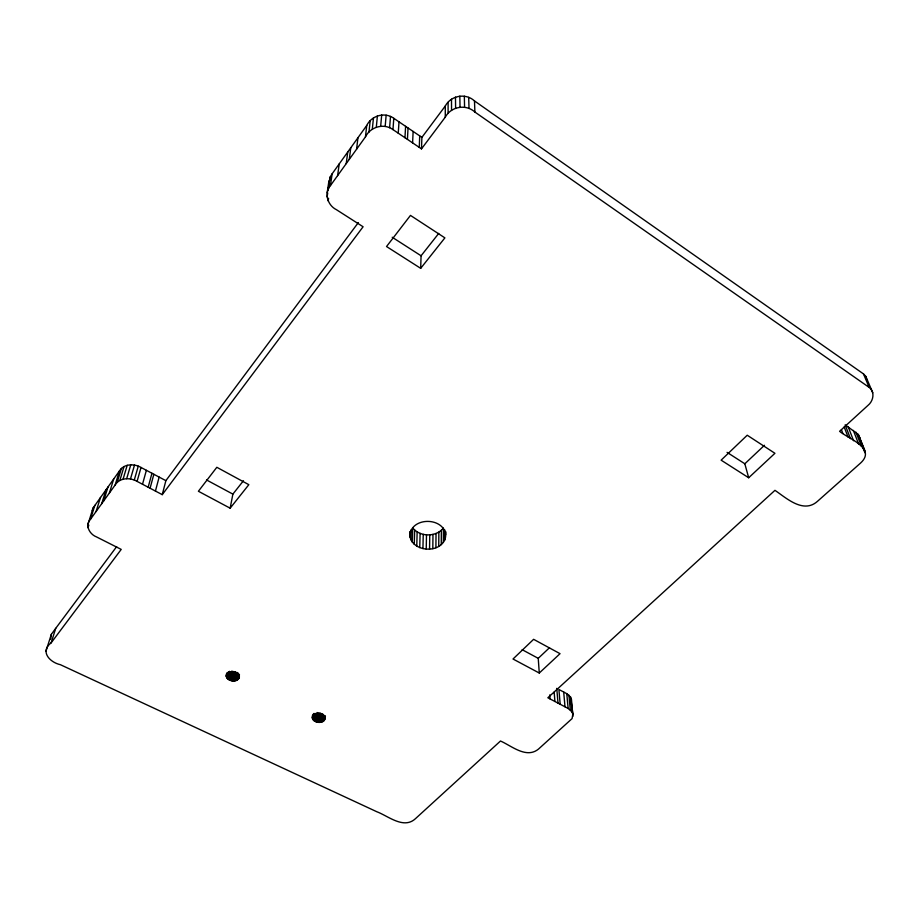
<?xml version="1.0" encoding="UTF-8"?>
<svg xmlns="http://www.w3.org/2000/svg" width="919" height="919" viewBox="0 0 919 919"><rect width="100%" height="100%" fill="white"/><g stroke="black" fill="none" stroke-linecap="round" stroke-linejoin="round"><path stroke-width="1.38" d="M409.966 531.837C407.335 550.481 437.513 555.409 444.773 539.924L444.796 529.953M444.773 539.924L445.577 531.687M445.566 537.374L445.738 531.94M443.326 542.348L443.383 528.103C435.997 537.293 420.006 537.098 412.711 527.897L412.275 542.13M560.176 704.264L558.913 689.491L566.782 693.673L570.596 697.084L572.847 714.04L572.089 718.578L538.442 749.123C526.242 759.025 511.458 745.734 500.476 741.013L415.319 818.795C403.579 829.535 388.059 815.9 376.893 811.776L60.332 664.667C50.005 662.438 39.586 651.628 51.131 642.875L121.216 549.401L96.426 536.88C89.717 534.376 84.617 525.346 90.418 519.396L115.162 484.979C119.642 477.524 130.211 477.329 137.08 481.384L162.261 494.652L363.097 226.763L336.377 209.658C327.692 205.442 323.856 193.289 330.415 185.615L365.475 136.851C370.323 126.833 383.889 122.916 392.964 129.602L421.488 148.878L445.267 117.172L445.301 105.995C450.838 95.519 465.738 92.727 474.48 100.929L863.492 373.918L865.801 376.399L867.26 381.442M441.258 544.565L441.338 530.309M328.899 183.697L330.082 177.126L332.15 173.794L366.727 125.478C371.471 115.599 384.854 111.681 393.791 118.31L421.89 137.39L421.488 148.878M438.742 546.368L438.857 532.112M435.893 547.735L436.043 533.468M432.803 548.666L432.987 534.387M429.552 549.125L429.77 534.847M426.232 549.114L426.496 534.835M422.935 548.62L423.234 534.353M419.753 547.644L420.098 533.376M416.767 546.162L417.146 531.894M414.251 544.289L414.664 530.033M420.684 268.337L444.888 237.872L410.471 215.402L386.531 246.533L420.684 268.337L421.074 255.781L438.742 233.403M410.069 537.259L410.265 531.573M410.885 539.763L411.195 529.803M419.271 147.373L419.707 135.909M412.597 142.87L413.136 131.44M407.427 139.378L408.036 127.982M404.957 137.712L405.612 126.328M226.212 676.039C226.924 669.331 239.124 670.548 239.399 676.97C237.78 684.15 223.512 680.922 226.671 673.374M398.249 133.175L399.007 121.848M392.964 129.602L393.791 118.31M389.61 127.718L390.495 116.449M385.187 126.431L386.141 115.162M380.673 126.259L381.695 115.001M312.621 715.028C310.289 721.461 319.64 724.459 323.798 720.91L324.304 715.545M323.798 720.91L324.866 716.177M324.487 720.197L325.418 715.912M320.869 722.231L321.627 714.178M321.949 721.932L322.707 713.879M322.948 721.495L323.568 714.787M318.514 722.368L319.421 712.972M376.308 127.178L377.399 115.909M319.709 722.38L320.605 712.983M317.319 722.208L318.238 712.822M315.056 721.404L315.849 713.362M316.159 721.886L317.078 712.501M312.471 718.543L312.747 715.855M372.321 129.142L373.47 117.85M312.816 719.347L313.356 713.983M313.356 720.105L314.034 713.397M314.114 720.806L314.78 714.097M368.967 132.106L370.162 120.791M365.475 136.851L366.727 125.478M356.583 149.223L357.951 137.735M312.345 717.716C313.207 711.088 326.417 712.604 324.947 719.416M349.289 159.355L350.771 147.775M346.233 163.605L347.75 151.991M337.606 175.621L339.237 163.881M328.186 200.905L328.577 198.251M330.415 185.615L332.15 173.794M327.118 196.965L327.704 192.99M328.106 190.336L328.497 187.694M328.313 188.981L330.082 177.126M327.141 192.921L328.922 181.032M237.286 680.014L238.366 673.351M238.136 679.405L238.997 674.064M238.802 678.647L239.445 674.649M235.195 680.795L236.505 672.788M236.298 680.474L237.607 672.478M232.794 680.945L234.345 671.605M234.023 680.945L235.563 671.617M409.874 534.674C412.114 516.834 443.429 517.087 445.726 534.789M230.347 680.439L231.921 671.1M231.565 680.772L233.127 671.444M229.199 679.934L230.543 671.927M226.786 677.762L227.694 672.432M227.384 678.567L228.521 671.892M228.199 679.29L229.555 671.295M226.384 676.912L227.073 672.915M230.152 508.196L248.831 484.681L216.827 467.289L198.401 491.263L230.152 508.196L232.875 494.123L243.443 480.752M162.261 494.652L165.868 480.66L358.341 222.593M155.437 491.056L159.136 477.076M150.084 488.23L153.852 474.273M148.166 487.219L151.957 473.262M142.514 484.244L146.385 470.31M137.08 481.384L141.021 467.461C134.254 463.417 123.778 463.658 119.378 471.033L93.06 508L87.81 524.852M134.277 480.04L138.264 466.128M92.279 510.734L93.06 508M130.475 478.971L134.519 465.071M126.684 478.696L130.762 464.796M123.077 479.19L127.201 465.278M119.861 480.419L124.031 466.507M117.218 482.349L121.411 468.426M115.162 484.979L119.378 471.033M109.407 492.986L113.68 479.006M103.652 500.993L107.982 486.978M101.687 503.727L106.03 489.701M96.093 511.504L100.481 497.443M51.131 642.875L55.726 628.332L116.633 546.667M90.418 519.396L94.864 505.301M88.006 527.701L88.81 525.14M45.95 651.226L51.338 634.328L55.726 628.332M51.338 634.328L50.717 639.107M421.89 137.39L445.301 105.995M445.267 117.172C450.919 106.57 466.013 103.767 474.893 112.049L869.156 387.393C875.187 391.896 873.395 401.006 868.076 405.302L839.598 431.298C847.49 438.386 876.783 448.012 860.689 462.946L817.405 501.395C803.344 513.87 786.503 498.19 774.958 490.332L547.839 697.762L568.126 708.446L571.986 711.869L572.847 714.04M539.281 673.03L560.039 653.673L533.617 639.325L513.009 659.015L539.281 673.03L538.235 658.337L549.505 647.711M748.686 477.765L721.128 460.166L747.227 435.227L774.924 453.297L748.686 477.765L744.827 463.785L764.47 445.29M141.021 467.461L165.868 480.66M206.568 479.971L232.875 494.123M522.153 649.687L538.235 658.337M392.218 237.251L421.074 255.781M727.067 452.366L744.827 463.785M850.443 438.627L845.17 424.842L858.289 434.446L865.066 451.022M865.801 376.399L872.786 392.827M863.492 373.918L869.156 387.393M858.289 434.446L863.711 448.288M860.494 441.407L864.94 452.757M855.945 432.16L861.344 445.991M853.337 430.391L858.702 444.199M848.26 426.944L853.567 440.741M844.193 426.967L848.019 436.984M841.436 429.747L842.849 433.492M859.644 437.157L860 440.144M572.893 716.315L571.457 699.256M570.596 697.084L571.986 711.869M568.93 695.132L570.297 709.916M566.782 693.673L568.126 708.446M563.692 692.03L565.001 706.803M556.765 688.354L558.005 703.115M554.157 692.099L554.915 701.496M549.746 694.902L550.056 698.934M474.48 100.929L474.893 112.049M468.69 97.368L469.023 108.453M464.325 96.173L464.577 107.247M459.833 96.104L460.028 107.178M455.479 97.127L455.606 108.212M451.493 99.206L451.551 110.314M448.104 102.296L448.104 113.428"/></g></svg>
